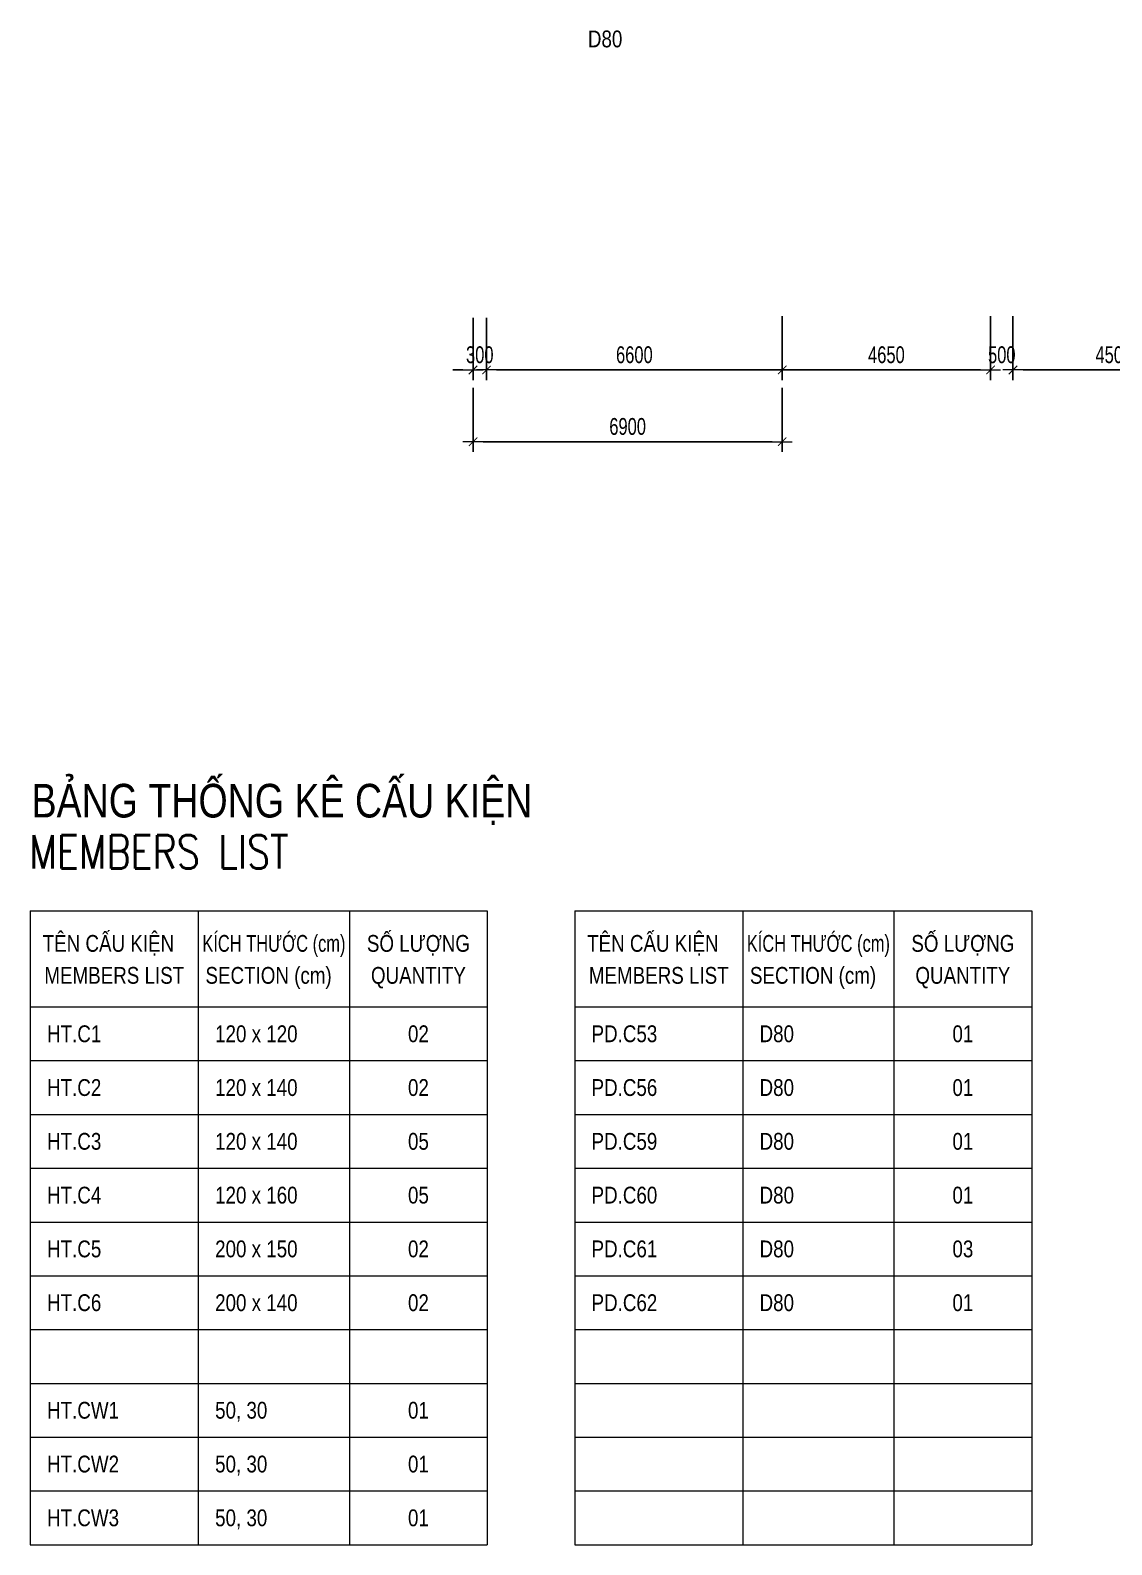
# Model space of a CAD drawing. Header units: millimetres. Extents: x 69552 to 209330, y -27310 to 50684.
# Drawn here: x 113918 to 138054, y -27310 to 6479 of the extents above; entities that cross this region are included whole.
import ezdxf
from ezdxf.enums import TextEntityAlignment as Align

# ---------------------------------------------------------------- set-up
doc = ezdxf.new("R2010")
doc.units = ezdxf.units.MM
doc.layers.get('Defpoints').update_dxf_attribs({"color": 151, "lineweight": 9})
for name, color, linetype, lineweight in [('NDC_S_COLUMN NAME', 7, 'Continuous', 9), ('NDC_S_DIM', 1, 'Continuous', 15), ('NDC_S_ENG TITLE', 3, 'Continuous', 20), ('NDC_S_VN TEXT', 7, 'Continuous', 20), ('NDC_Table', 3, 'Continuous', 20)]:
    doc.layers.add(name, color=color, linetype=linetype, lineweight=lineweight)
doc.styles.add('NDC_DIM', font='', dxfattribs={"width": 0.75})
doc.styles.add('NDC_EN TXT', font='romans.shx', dxfattribs={"width": 0.8})
doc.styles.add('NDC_VIE TXT', font='arial.ttf', dxfattribs={"width": 0.8})
doc.styles.get('NDC_DIM').set_extended_font_data('Dotum')
doc.dimstyles.new('NDC_dim_150', dxfattribs={"dimscale": 150, "dimtxt": 2.5, "dimasz": 1.5, "dimexe": 1.5, "dimexo": 2.5, "dimgap": 1, "dimtad": 1, "dimdec": 0, "dimzin": 0, "dimdsep": 46, "dimtxsty": 'NDC_DIM', "dimblk": 'DIMMARK', "dimcen": 0.09, "dimdle": 1.2, "dimclrd": 1, "dimclre": 1, "dimclrt": 3, "dimadec": 0, "dimazin": 0, "dimtfac": 1, "dimtdec": 0, "dimtix": 1, "dimtofl": 0, "dimtmove": 0, "dimatfit": 3, "dimfxl": 8, "dimfxlon": 1, "dimtolj": 1, "dimtzin": 0, "dimarcsym": 0})

# ---------------------------------------------------------------- blocks, each defined once
blk = doc.blocks.new('Name col F6-F8')
at = {"layer": 'NDC_S_COLUMN NAME', "style": 'NDC_VIE TXT', "width": 0.8}
blk.add_text('D80', height=375, dxfattribs=at).set_placement((-4187, -2801))
blk = doc.blocks.new('DIMMARK')
at = {"layer": 'NDC_S_DIM', "color": 1}
blk.add_line((-1.5, 0), (1, 0), dxfattribs=at)
at = {"layer": 'NDC_S_DIM', "color": 2, "const_width": 0.1}
blk.add_lwpolyline([(-0.42, -0.42), (0.42, 0.42)], dxfattribs=at)
blk = doc.blocks.new('*D226')
at = {"layer": 'Defpoints', "color": 0, "ltscale": 100, "transparency": 16777216}
for p in [(123800, 438), (130700, 438), (130700, -2700)]:
    blk.add_point(p, dxfattribs=at)
at = {"layer": 'NDC_S_DIM', "color": 1, "lineweight": -2, "ltscale": 100, "transparency": 16777216}
for p, q in [((123800, -1500), (123800, -2925)), ((130700, -1500), (130700, -2925)), ((124025, -2700), (130475, -2700))]:
    blk.add_line(p, q, dxfattribs=at)
at = {"layer": 'NDC_S_DIM', "color": 1, "lineweight": -2, "ltscale": 100, "transparency": 16777216, "xscale": 225, "yscale": 225, "zscale": 225, "rotation": 180}
blk.add_blockref('DIMMARK', (123800, -2700), dxfattribs=at)
at = {"layer": 'NDC_S_DIM', "color": 1, "lineweight": -2, "ltscale": 100, "transparency": 16777216, "xscale": 225, "yscale": 225, "zscale": 225}
blk.add_blockref('DIMMARK', (130700, -2700), dxfattribs=at)
at = {"layer": 'NDC_S_DIM', "color": 3, "ltscale": 100, "transparency": 16777216, "insert": (127250, -2362), "char_height": 375, "attachment_point": 5, "style": 'NDC_DIM'}
blk.add_mtext('\\A1;6900', dxfattribs=at)
blk = doc.blocks.new('*D237')
at = {"layer": 'Defpoints', "color": 0, "ltscale": 100, "transparency": 16777216}
for p in [(123800, 438), (124100, 438), (124100, -1100)]:
    blk.add_point(p, dxfattribs=at)
at = {"layer": 'NDC_S_DIM', "color": 1, "lineweight": -2, "ltscale": 100, "transparency": 16777216}
for p, q in [((123800, 63), (123800, -1325)), ((124100, 63), (124100, -1325)), ((123575, -1100), (123350, -1100)), ((124325, -1100), (124550, -1100))]:
    blk.add_line(p, q, dxfattribs=at)
at = {"layer": 'NDC_S_DIM', "color": 1, "lineweight": -2, "ltscale": 100, "transparency": 16777216, "xscale": 225, "yscale": 225, "zscale": 225}
blk.add_blockref('DIMMARK', (123800, -1100), dxfattribs=at)
at = {"layer": 'NDC_S_DIM', "color": 1, "lineweight": -2, "ltscale": 100, "transparency": 16777216, "xscale": 225, "yscale": 225, "zscale": 225, "rotation": 180}
blk.add_blockref('DIMMARK', (124100, -1100), dxfattribs=at)
at = {"layer": 'NDC_S_DIM', "color": 3, "ltscale": 100, "transparency": 16777216, "insert": (123950, -762), "char_height": 375, "attachment_point": 5, "style": 'NDC_DIM'}
blk.add_mtext('\\A1;300', dxfattribs=at)
blk = doc.blocks.new('*D238')
at = {"layer": 'Defpoints', "color": 0, "ltscale": 100, "transparency": 16777216}
for p in [(124100, 438), (130700, 438), (130700, -1100)]:
    blk.add_point(p, dxfattribs=at)
at = {"layer": 'NDC_S_DIM', "color": 1, "lineweight": -2, "ltscale": 100, "transparency": 16777216}
for p, q in [((124100, 63), (124100, -1325)), ((130700, 63), (130700, -1325)), ((124325, -1100), (130475, -1100))]:
    blk.add_line(p, q, dxfattribs=at)
at = {"layer": 'NDC_S_DIM', "color": 1, "lineweight": -2, "ltscale": 100, "transparency": 16777216, "xscale": 225, "yscale": 225, "zscale": 225, "rotation": 180}
blk.add_blockref('DIMMARK', (124100, -1100), dxfattribs=at)
at = {"layer": 'NDC_S_DIM', "color": 1, "lineweight": -2, "ltscale": 100, "transparency": 16777216, "xscale": 225, "yscale": 225, "zscale": 225}
blk.add_blockref('DIMMARK', (130700, -1100), dxfattribs=at)
at = {"layer": 'NDC_S_DIM', "color": 3, "ltscale": 100, "transparency": 16777216, "insert": (127400, -762), "char_height": 375, "attachment_point": 5, "style": 'NDC_DIM'}
blk.add_mtext('\\A1;6600', dxfattribs=at)
blk = doc.blocks.new('*D239')
at = {"layer": 'Defpoints', "color": 0, "ltscale": 100, "transparency": 16777216}
for p in [(130700, 1155), (135350, 1155), (135350, -1100)]:
    blk.add_point(p, dxfattribs=at)
at = {"layer": 'NDC_S_DIM', "color": 1, "lineweight": -2, "ltscale": 100, "transparency": 16777216}
for p, q in [((130700, 100), (130700, -1325)), ((135350, 100), (135350, -1325)), ((130925, -1100), (135125, -1100))]:
    blk.add_line(p, q, dxfattribs=at)
at = {"layer": 'NDC_S_DIM', "color": 1, "lineweight": -2, "ltscale": 100, "transparency": 16777216, "xscale": 225, "yscale": 225, "zscale": 225, "rotation": 180}
blk.add_blockref('DIMMARK', (130700, -1100), dxfattribs=at)
at = {"layer": 'NDC_S_DIM', "color": 1, "lineweight": -2, "ltscale": 100, "transparency": 16777216, "xscale": 225, "yscale": 225, "zscale": 225}
blk.add_blockref('DIMMARK', (135350, -1100), dxfattribs=at)
at = {"layer": 'NDC_S_DIM', "color": 3, "ltscale": 100, "transparency": 16777216, "insert": (133025, -762), "char_height": 375, "attachment_point": 5, "style": 'NDC_DIM'}
blk.add_mtext('\\A1;4650', dxfattribs=at)
blk = doc.blocks.new('*D240')
at = {"layer": 'Defpoints', "color": 0, "ltscale": 100, "transparency": 16777216}
for p in [(135350, 1155), (135850, 1155), (135850, -1100)]:
    blk.add_point(p, dxfattribs=at)
at = {"layer": 'NDC_S_DIM', "color": 1, "lineweight": -2, "ltscale": 100, "transparency": 16777216}
for p, q in [((135350, 100), (135350, -1325)), ((135850, 100), (135850, -1325)), ((135125, -1100), (134900, -1100)), ((136075, -1100), (136300, -1100))]:
    blk.add_line(p, q, dxfattribs=at)
at = {"layer": 'NDC_S_DIM', "color": 1, "lineweight": -2, "ltscale": 100, "transparency": 16777216, "xscale": 225, "yscale": 225, "zscale": 225}
blk.add_blockref('DIMMARK', (135350, -1100), dxfattribs=at)
at = {"layer": 'NDC_S_DIM', "color": 1, "lineweight": -2, "ltscale": 100, "transparency": 16777216, "xscale": 225, "yscale": 225, "zscale": 225, "rotation": 180}
blk.add_blockref('DIMMARK', (135850, -1100), dxfattribs=at)
at = {"layer": 'NDC_S_DIM', "color": 3, "ltscale": 100, "transparency": 16777216, "insert": (135600, -762), "char_height": 375, "attachment_point": 5, "style": 'NDC_DIM'}
blk.add_mtext('\\A1;500', dxfattribs=at)
blk = doc.blocks.new('*D241')
at = {"layer": 'Defpoints', "color": 0, "ltscale": 100, "transparency": 16777216}
for p in [(135850, 1155), (140350, 1155), (140350, -1100)]:
    blk.add_point(p, dxfattribs=at)
at = {"layer": 'NDC_S_DIM', "color": 1, "lineweight": -2, "ltscale": 100, "transparency": 16777216}
for p, q in [((135850, 100), (135850, -1325)), ((140350, 100), (140350, -1325)), ((136075, -1100), (140125, -1100))]:
    blk.add_line(p, q, dxfattribs=at)
at = {"layer": 'NDC_S_DIM', "color": 1, "lineweight": -2, "ltscale": 100, "transparency": 16777216, "xscale": 225, "yscale": 225, "zscale": 225, "rotation": 180}
blk.add_blockref('DIMMARK', (135850, -1100), dxfattribs=at)
at = {"layer": 'NDC_S_DIM', "color": 1, "lineweight": -2, "ltscale": 100, "transparency": 16777216, "xscale": 225, "yscale": 225, "zscale": 225}
blk.add_blockref('DIMMARK', (140350, -1100), dxfattribs=at)
at = {"layer": 'NDC_S_DIM', "color": 3, "ltscale": 100, "transparency": 16777216, "insert": (138100, -762), "char_height": 375, "attachment_point": 5, "style": 'NDC_DIM'}
blk.add_mtext('\\A1;4500', dxfattribs=at)

msp = doc.modelspace()

# ---------------------------------------------------------------- linework, layer by layer
at = {"layer": 'NDC_Table'}
for p, q in [((113918.3, -13165.8), (113918.3, -27310)), ((113918.3, -13165.8), (124118.3, -13165.8)), ((117668.3, -13165.8), (117668.3, -27310)), ((121043.3, -13165.8), (121043.3, -27310)), ((124118.3, -13165.8), (124118.3, -27310)), ((126069.3, -13165.8), (126069.3, -27310)), ((126069.3, -13165.8), (136269.3, -13165.8)), ((129819.3, -13165.8), (129819.3, -27310)), ((133194.3, -13165.8), (133194.3, -27310)), ((136269.3, -13165.8), (136269.3, -27310)), ((113918.3, -15310), (124118.3, -15310)), ((126069.3, -15310), (136269.3, -15310)), ((113918.3, -16510), (124118.3, -16510)), ((126069.3, -16510), (136269.3, -16510)), ((113918.3, -17710), (124118.3, -17710)), ((126069.3, -17710), (136269.3, -17710)), ((113918.3, -18910), (124118.3, -18910)), ((126069.3, -18910), (136269.3, -18910)), ((113918.3, -20110), (124118.3, -20110)), ((126069.3, -20110), (136269.3, -20110)), ((113918.3, -21310), (124118.3, -21310)), ((126069.3, -21310), (136269.3, -21310)), ((113918.3, -22510), (124118.3, -22510)), ((126069.3, -22510), (136269.3, -22510)), ((113918.3, -23710), (124118.3, -23710)), ((126069.3, -23710), (136269.3, -23710)), ((113918.3, -24910), (124118.3, -24910)), ((126069.3, -24910), (136269.3, -24910)), ((113918.3, -26110), (124118.3, -26110)), ((126069.3, -26110), (136269.3, -26110)), ((113918.3, -27310), (124118.3, -27310)), ((126069.3, -27310), (136269.3, -27310))]:
    msp.add_line(p, q, dxfattribs=at)

# ---------------------------------------------------------------- block references
at = {"layer": 'NDC_S_VN TEXT'}
msp.add_blockref('Name col F6-F8', (130550, 8900), dxfattribs=at)

# ---------------------------------------------------------------- texts
at = {"layer": 'NDC_S_ENG TITLE', "style": 'NDC_EN TXT', "width": 0.8}
msp.add_text('MEMBERS LIST', height=750, dxfattribs=at).set_placement((113896.4, -12225.5))
at = {"layer": 'NDC_S_VN TEXT', "style": 'NDC_VIE TXT', "width": 0.8}
msp.add_text('BẢNG THỐNG KÊ CẤU KIỆN', height=750, dxfattribs=at).set_placement((113946.6, -10334.4), align=Align.TOP_LEFT)
at = {"layer": 'NDC_S_VN TEXT', "style": 'NDC_VIE TXT'}
for s, width, p in [('TÊN CẤU KIỆN', 0.8, (115662, -13893.7)), ('KÍCH THƯỚC (cm)', 0.7, (119355.8, -13893.7)), ('SỐ LƯỢNG', 0.8, (122580.8, -13893.7)), ('TÊN CẤU KIỆN', 0.8, (127813, -13893.7)), ('KÍCH THƯỚC (cm)', 0.7, (131506.8, -13893.7)), ('SỐ LƯỢNG', 0.8, (134731.8, -13893.7)), ('MEMBERS LIST', 0.8, (115793.3, -14607.1)), ('SECTION (cm)', 0.8, (119237, -14607.1)), ('QUANTITY', 0.8, (122580.8, -14607.1)), ('MEMBERS LIST', 0.8, (127944.3, -14607.1)), ('SECTION (cm)', 0.8, (131388, -14607.1)), ('QUANTITY', 0.8, (134731.8, -14607.1)), ('02', 0.8, (122580.8, -15910)), ('01', 0.8, (134731.8, -15910)), ('02', 0.8, (122580.8, -17110)), ('01', 0.8, (134731.8, -17110)), ('05', 0.8, (122580.8, -18310)), ('01', 0.8, (134731.8, -18310)), ('05', 0.8, (122580.8, -19510)), ('01', 0.8, (134731.8, -19510)), ('02', 0.8, (122580.8, -20710)), ('03', 0.8, (134731.8, -20710)), ('02', 0.8, (122580.8, -21910)), ('01', 0.8, (134731.8, -21910)), ('01', 0.8, (122580.8, -24310)), ('01', 0.8, (122580.8, -25510)), ('01', 0.8, (122580.8, -26710))]:
    msp.add_text(s, height=375, dxfattribs=dict(at, width=width)).set_placement(p, align=Align.MIDDLE_CENTER)
at = {"layer": 'NDC_S_VN TEXT', "style": 'NDC_VIE TXT', "width": 0.8}
for s, p in [('HT.C1', (114293.3, -15910)), ('120 x 120', (118043.3, -15910)), ('PD.C53', (126444.3, -15910)), ('D80', (130194.3, -15910)), ('HT.C2', (114293.3, -17110)), ('120 x 140', (118043.3, -17110)), ('PD.C56', (126444.3, -17110)), ('D80', (130194.3, -17110)), ('HT.C3', (114293.3, -18310)), ('120 x 140', (118043.3, -18310)), ('PD.C59', (126444.3, -18310)), ('D80', (130194.3, -18310)), ('HT.C4', (114293.3, -19510)), ('120 x 160', (118043.3, -19510)), ('PD.C60', (126444.3, -19510)), ('D80', (130194.3, -19510)), ('HT.C5', (114293.3, -20710)), ('200 x 150', (118043.3, -20710)), ('PD.C61', (126444.3, -20710)), ('D80', (130194.3, -20710)), ('HT.C6', (114293.3, -21910)), ('200 x 140', (118043.3, -21910)), ('PD.C62', (126444.3, -21910)), ('D80', (130194.3, -21910)), ('HT.CW1', (114293.3, -24310)), ('50, 30', (118043.3, -24310)), ('HT.CW2', (114293.3, -25510)), ('50, 30', (118043.3, -25510)), ('HT.CW3', (114293.3, -26710)), ('50, 30', (118043.3, -26710))]:
    msp.add_text(s, height=375, dxfattribs=at).set_placement(p, align=Align.MIDDLE_LEFT)

# ---------------------------------------------------------------- dimensions: what is measured, and where the dimension line sits
at = {"layer": 'NDC_S_DIM', "ltscale": 100}
for base, p1, p2, picture, middle in [((135350, -1100), (130700, 1154.5), (135350, 1154.5), '*D239', (133025, -762.2)), ((135850, -1100), (135350, 1154.5), (135850, 1154.5), '*D240', (135600, -762.2)), ((140350, -1100), (135850, 1154.5), (140350, 1154.5), '*D241', (138100, -762.2)), ((124100, -1100), (123800, 438), (124100, 438), '*D237', (123950, -762.2)), ((130700, -2700), (123800, 438), (130700, 438), '*D226', (127250, -2362.2)), ((130700, -1100), (124100, 438), (130700, 438), '*D238', (127400, -762.2))]:
    dim = msp.add_linear_dim(base=base, p1=p1, p2=p2, dimstyle='NDC_dim_150', dxfattribs=at)
    dim.commit()
    dim.dimension.update_dxf_attribs({"geometry": picture, "text_midpoint": middle})

doc.saveas('drawing.dxf')
